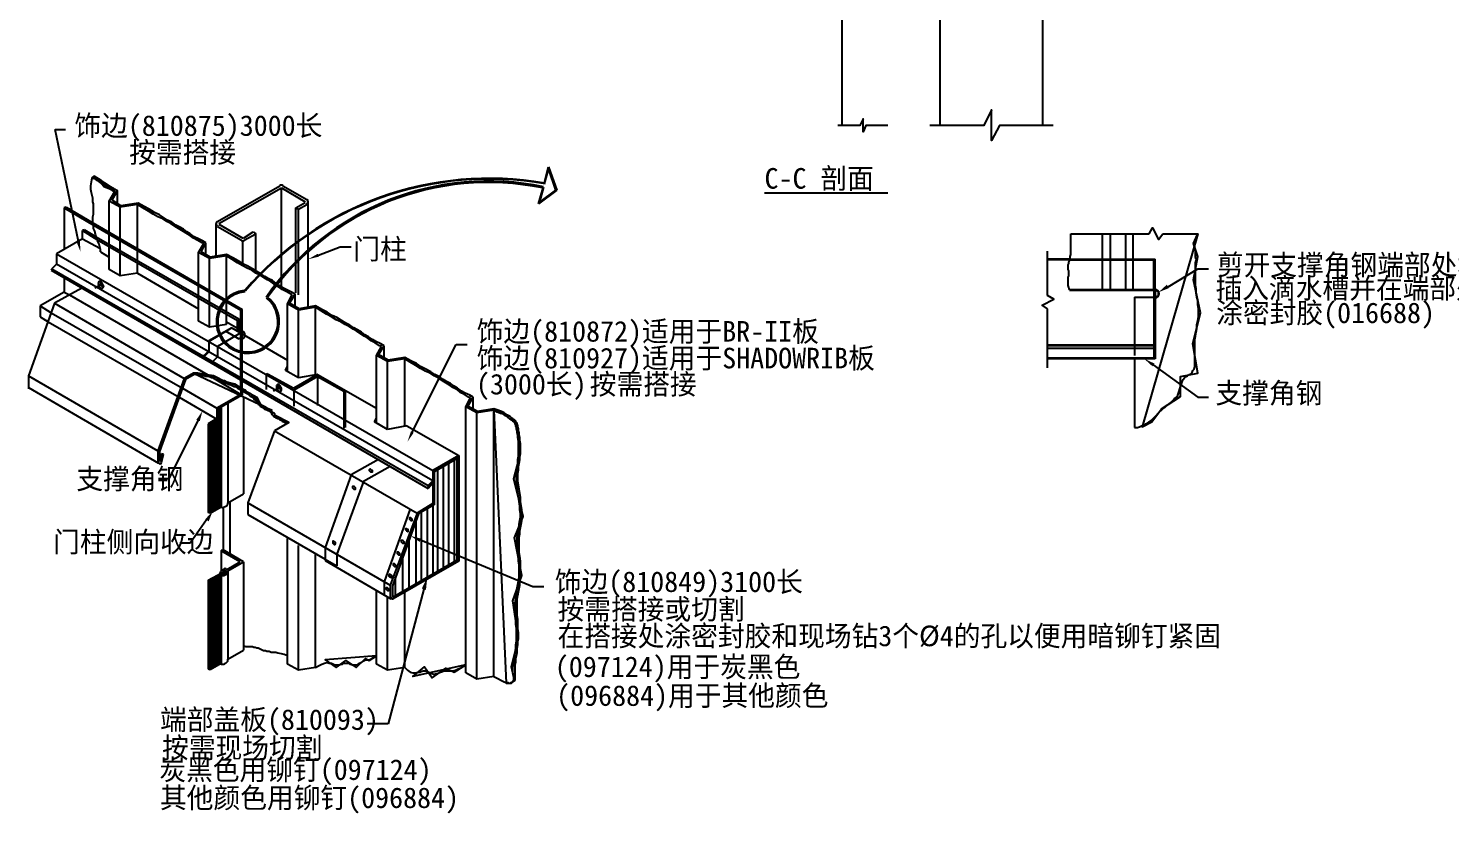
# Model space of a CAD drawing. Header units: metres. Extents: x -20.6 to 26.5, y -16.4 to 17.7.
# Drawn here: x -14.95 to 5.8, y -16.41 to -4.96 of the extents above; entities that cross this region are included whole.
import ezdxf

# ---------------------------------------------------------------- set-up
doc = ezdxf.new("R2010")
doc.units = ezdxf.units.M
for name, color, linetype in [('CALL', 1, 'Continuous'), ('CTRL', 5, 'Continuous'), ('DIMEN', 4, 'Continuous'), ('DIMS-PRIM', 4, 'Continuous'), ('HIDL', 3, 'Continuous'), ('OBJ', 7, 'Continuous'), ('OBJS', 7, 'Continuous')]:
    doc.layers.add(name, color=color, linetype=linetype)

msp = doc.modelspace()

# ---------------------------------------------------------------- linework, layer by layer
at = {"layer": 'CALL'}
for p, q in [((-7.42, -7.21), (-7.36, -6.98)), ((-7.42, -7.23), (-7.36, -7.02)), ((-7.36, -6.98), (-7.24, -7.32)), ((-7.36, -7.02), (-7.26, -7.32)), ((-7.51, -7.52), (-7.44, -7.29)), ((-7.24, -7.32), (-7.51, -7.52)), ((-7.49, -7.49), (-7.43, -7.28)), ((-7.26, -7.32), (-7.49, -7.49))]:
    msp.add_line(p, q, dxfattribs=at)
for centre, radius, start, end in [((-8.23, -11.85), 4.7, 80.09, 139.31), ((-8.23, -11.85), 4.69, 79.95, 139.37), ((-8.24, -11.14), 3.95, 78.21, 145.2), ((-8.24, -11.14), 3.93, 78.4, 145.03), ((-11.75, -9.24), 0.46, 96.32, 50.11), ((-11.75, -9.24), 0.44, 95.69, 51.58)]:
    msp.add_arc(centre, radius, start, end, dxfattribs=at)
at = {"layer": 'CTRL'}
for p, q in [((-13.87, -8.69), (-13.98, -8.75)), ((-11.27, -10.19), (-11.38, -10.25))]:
    msp.add_line(p, q, dxfattribs=at)
at = {"layer": 'DIMEN'}
for p, q in [((-3.08, 3.56), (-3.08, -6.38)), ((-9.18, -13.14), (-9.7, -15.1)), ((-9.7, -15.1), (-10.01, -15.1))]:
    msp.add_line(p, q, dxfattribs=at)
for points in [[(-1.65, -2.5), (-1.65, -6.38)], [(-0.15, -6.38), (-0.15, -2.5)], [(0, -6.38), (-0.78, -6.38), (-0.9, -6.6), (-0.9, -6.15), (-1.01, -6.38), (-1.8, -6.38)], [(-2.41, -6.38), (-2.73, -6.38), (-2.77, -6.47), (-2.77, -6.28), (-2.82, -6.38), (-3.14, -6.38)]]:
    msp.add_lwpolyline(points, dxfattribs=at)
msp.add_solid([(-9.21, -13.13), (-9.15, -13.15), (-9.13, -12.96)], dxfattribs=at)
at = {"layer": 'DIMS-PRIM'}
for p, q in [((-14.22, -8.07), (-14.56, -6.44)), ((-14.56, -6.44), (-14.41, -6.44)), ((-10.72, -8.27), (-10.4, -8.15)), ((-10.4, -8.15), (-10.24, -8.15)), ((1.68, -8.73), (2.11, -8.47)), ((2.11, -8.47), (2.27, -8.47)), ((-9.35, -10.85), (-8.71, -9.57)), ((-8.71, -9.57), (-8.55, -9.57)), ((1.46, -9.87), (2.11, -10.34)), ((2.11, -10.34), (2.27, -10.34)), ((-12.48, -10.68), (-12.9, -11.53)), ((-12.9, -11.53), (-13.05, -11.53)), ((-12.35, -12.13), (-12.59, -12.47)), ((-9.23, -12.42), (-7.59, -13.1)), ((-12.59, -12.47), (-12.74, -12.47)), ((-7.59, -13.1), (-7.43, -13.1))]:
    msp.add_line(p, q, dxfattribs=at)
for points in [[(-14.2, -8.06), (-14.25, -8.07), (-14.19, -8.22)], [(-10.71, -8.29), (-10.73, -8.25), (-10.87, -8.33)], [(1.69, -8.75), (1.66, -8.7), (1.54, -8.81)], [(1.45, -9.89), (1.48, -9.85), (1.33, -9.78)], [(-12.5, -10.67), (-12.45, -10.69), (-12.41, -10.54)], [(-9.33, -10.86), (-9.37, -10.84), (-9.42, -10.99)], [(-12.37, -12.12), (-12.32, -12.15), (-12.26, -12)], [(-9.24, -12.45), (-9.23, -12.4), (-9.38, -12.36)]]:
    msp.add_solid(points, dxfattribs=at)
at = {"layer": 'HIDL'}
for p, q in [((-14.01, -7.8), (-11.83, -9.06)), ((-14, -7.83), (-11.85, -9.07)), ((-13.96, -8), (-11.88, -9.2)), ((-13.95, -8.04), (-11.9, -9.22)), ((0.24, -8.33), (1.49, -8.33)), ((0.24, -8.34), (1.47, -8.34)), ((1.47, -8.77), (1.47, -8.34)), ((1.49, -8.77), (1.49, -8.33)), ((1.19, -8.88), (1.19, -9.73)), ((1.19, -8.88), (1.49, -8.88)), ((-14.62, -9.11), (-12.7, -10.21)), ((-11.85, -9.07), (-11.83, -9.06)), ((-11.85, -10.21), (-11.85, -9.07)), ((-11.83, -10.22), (-11.83, -9.06)), ((-14.66, -9.24), (-12.75, -10.34)), ((-11.9, -9.22), (-11.88, -9.2)), ((-11.9, -9.37), (-11.9, -9.22)), ((-11.88, -9.39), (-11.88, -9.2)), ((-11.85, -9.4), (-12.19, -9.6)), ((-12.07, -9.38), (-11.88, -9.49)), ((-12.19, -9.75), (-12.26, -9.82)), ((-12.19, -9.6), (-12.19, -9.75)), ((1.49, -9.63), (-0.08, -9.63)), ((-11.46, -10), (-11.48, -10.01)), ((-11.48, -10.01), (-11.48, -10.23)), ((-11.46, -10), (-11.08, -10.21)), ((-10.73, -10.01), (-11.08, -10.21)), ((-10.73, -10.04), (-11.08, -10.24)), ((-10.73, -10.04), (-10.73, -10.46)), ((-10.73, -10.04), (-10.35, -10.25)), ((-11.08, -10.24), (-11.08, -10.47)), ((-10.33, -10.24), (-10.35, -10.25)), ((-10.35, -10.25), (-10.35, -10.79)), ((-10.33, -10.24), (-10.33, -10.78)), ((-9.67, -11.35), (-10.06, -11.57)), ((-10.06, -11.57), (-10.45, -12.63)), ((-10.45, -12.63), (-10.45, -12.8)), ((-10.62, -12.7), (-10.45, -12.8))]:
    msp.add_line(p, q, dxfattribs=at)
msp.add_arc((-11.85, -9.43), 0.06, 240, 60, dxfattribs=at)
at = {"layer": 'OBJ'}
for p, q in [((-14.35, -8.85), (-12.24, -10.07)), ((-8.67, -11.19), (-8.67, -12.73)), ((-8.98, -11.4), (-8.98, -12.9)), ((-8.9, -11.35), (-8.9, -12.86)), ((-8.82, -11.31), (-8.82, -12.81)), ((-8.74, -11.26), (-8.74, -12.77)), ((-9.22, -12.02), (-9.22, -13.04)), ((-9.13, -11.97), (-9.13, -12.99)), ((-9.3, -12.15), (-9.3, -13.09)), ((-9.4, -12.42), (-9.4, -13.15)), ((-9.49, -12.67), (-9.49, -13.2)), ((-9.6, -12.96), (-9.6, -13.26))]:
    msp.add_line(p, q, dxfattribs=at)
at = {"layer": 'OBJS'}
for p, q in [((-14.02, -7.14), (-13.99, -7.12)), ((-12.19, -7.78), (-11.28, -7.26)), ((-11.24, -7.26), (-10.89, -7.46)), ((-13.77, -7.48), (-13.69, -7.34)), ((-13.73, -7.47), (-13.65, -7.33)), ((-13.65, -7.52), (-13.65, -7.33)), ((-12.17, -7.81), (-11.26, -7.29)), ((-11.26, -8.73), (-11.26, -7.29)), ((-11.26, -7.29), (-10.91, -7.49)), ((-14.4, -7.57), (-14.43, -7.58)), ((-14.43, -7.58), (-14.43, -8.18)), ((-14.43, -7.58), (-14, -7.83)), ((-14.4, -7.57), (-14.01, -7.8)), ((-13.77, -8.48), (-13.77, -7.48)), ((-13.61, -7.57), (-13.77, -7.48)), ((-13.6, -7.55), (-13.73, -7.47)), ((-13.36, -7.53), (-13.61, -7.57)), ((-13.61, -8.57), (-13.61, -7.57)), ((-13.35, -7.51), (-13.6, -7.55)), ((-13.36, -8.53), (-13.36, -7.53)), ((-11.05, -7.58), (-10.91, -7.5)), ((-11.05, -8.82), (-11.05, -7.58)), ((-11.05, -7.58), (-11.01, -7.6)), ((-11.01, -7.6), (-10.89, -7.53)), ((-11.01, -8.85), (-11.01, -7.6)), ((-10.87, -9.02), (-10.87, -7.49)), ((-12.21, -8.28), (-12.21, -7.81)), ((-12.19, -7.85), (-11.84, -8.05)), ((-12.17, -7.82), (-11.82, -8.02)), ((-14.16, -8.03), (-14.54, -8.25)), ((-14.13, -7.9), (-14.16, -7.91)), ((-14.16, -8.03), (-14.16, -7.91)), ((-14.16, -7.91), (-13.95, -8.04)), ((-14.16, -8.03), (-13.91, -8.17)), ((-14.13, -7.9), (-13.96, -8)), ((-12.43, -8.22), (-12.36, -8.09)), ((-12.36, -8.27), (-12.36, -8.09)), ((-11.82, -8.39), (-11.82, -8.06)), ((-11.81, -8.02), (-11.67, -7.93)), ((-11.8, -8.05), (-11.63, -7.96)), ((-11.67, -7.93), (-11.63, -7.96)), ((-11.63, -8.5), (-11.63, -7.96)), ((0.26, -7.96), (1.4, -7.96)), ((0.72, -8.77), (0.72, -7.96)), ((0.84, -8.77), (0.84, -7.96)), ((1.06, -8.77), (1.06, -7.96)), ((1.17, -8.77), (1.17, -7.96)), ((1.6, -7.96), (2.11, -7.96)), ((-14.54, -8.25), (-9.05, -11.41)), ((-14.54, -8.25), (-14.54, -8.4)), ((-13.9, -8.22), (-13.77, -8.3)), ((-12.47, -8.23), (-12.39, -8.1)), ((-12.47, -9.23), (-12.47, -8.23)), ((-12.31, -8.32), (-12.47, -8.23)), ((-12.3, -8.3), (-12.43, -8.22)), ((-12.06, -8.28), (-12.31, -8.32)), ((-12.06, -8.26), (-12.3, -8.3)), ((-12.06, -9.28), (-12.06, -8.28)), ((-0.08, -8.86), (-0.08, -8.21)), ((-14.61, -8.47), (-14.62, -8.49)), ((-14.62, -8.49), (-9.12, -11.67)), ((-14.54, -8.4), (-14.61, -8.47)), ((-14.61, -8.47), (-9.12, -11.63)), ((-9.05, -11.56), (-14.54, -8.4)), ((-13.61, -8.57), (-13.77, -8.48)), ((-12.31, -9.32), (-12.31, -8.32)), ((0.24, -8.33), (-0.08, -8.33)), ((0.24, -8.34), (-0.08, -8.34)), ((-14.43, -8.6), (-14.43, -8.81)), ((-13.36, -8.53), (-13.61, -8.57)), ((-13.36, -8.53), (-12.47, -9.05)), ((-14.43, -8.81), (-14.78, -9.01)), ((-14.17, -8.75), (-14.57, -8.97)), ((-14.43, -8.81), (-14.35, -8.85)), ((-11.17, -8.98), (-11.1, -8.85)), ((-11.14, -8.97), (-11.06, -8.84)), ((-11.06, -9.02), (-11.06, -8.84)), ((0.24, -8.77), (1.49, -8.77)), ((0.24, -8.78), (1.49, -8.78)), ((1.47, -8.78), (1.47, -9.78)), ((1.49, -8.78), (1.49, -9.78)), ((-14.57, -8.97), (-14.95, -10.03)), ((-14.78, -9.01), (-14.62, -9.11)), ((-14.78, -9.01), (-14.78, -9.17)), ((-14.57, -8.97), (-12.68, -10.07)), ((-11.17, -9.97), (-11.17, -8.98)), ((-11.01, -9.07), (-11.17, -8.98)), ((-11, -9.05), (-11.14, -8.97)), ((-10.76, -9.03), (-11.01, -9.07)), ((-11.01, -10.06), (-11.01, -9.07)), ((-10.76, -9.01), (-11, -9.05)), ((-10.76, -10.01), (-10.76, -9.03)), ((-0.08, -9.91), (-0.08, -9.05)), ((-14.78, -9.17), (-14.66, -9.24)), ((-12.31, -9.32), (-12.47, -9.23)), ((-11.98, -9.33), (-12.32, -9.53)), ((-11.98, -9.33), (-12.32, -9.52)), ((-12.06, -9.28), (-12.31, -9.32)), ((-12.06, -9.24), (-11.82, -9.38)), ((-11.98, -9.33), (-11.17, -9.8)), ((-12.32, -9.52), (-12.32, -9.67)), ((-12.32, -9.53), (-12.32, -9.68)), ((-12.32, -9.67), (-12.4, -9.74)), ((-12.4, -9.74), (-12.4, -9.77)), ((-12.32, -9.68), (-12.39, -9.75)), ((-12.39, -9.75), (-12.39, -9.78)), ((-9.87, -9.73), (-9.8, -9.6)), ((-9.87, -10.72), (-9.87, -9.73)), ((-9.71, -9.82), (-9.87, -9.73)), ((-9.84, -9.72), (-9.76, -9.59)), ((-9.7, -9.8), (-9.84, -9.72)), ((-9.76, -9.77), (-9.76, -9.59)), ((1.49, -9.58), (-0.08, -9.58)), ((1.49, -9.59), (-0.08, -9.59)), ((-11.2, -9.95), (-11.17, -9.89)), ((-11.01, -10.06), (-11.2, -9.95)), ((-9.46, -9.78), (-9.71, -9.82)), ((-9.71, -10.81), (-9.71, -9.82)), ((-9.46, -9.76), (-9.7, -9.8)), ((-9.46, -10.76), (-9.46, -9.78)), ((1.49, -9.77), (-0.08, -9.77)), ((1.49, -9.78), (-0.08, -9.78)), ((1.19, -9.78), (1.19, -10.78)), ((-14.95, -10.03), (-13.06, -11.12)), ((-14.95, -10.03), (-14.95, -10.22)), ((-12.68, -10.07), (-13.06, -11.12)), ((-12.66, -10.08), (-13.04, -11.13)), ((-12.54, -9.99), (-12.68, -10.07)), ((-12.53, -10.01), (-12.66, -10.08)), ((-12.24, -10.07), (-11.85, -10.3)), ((-10.73, -10.01), (-11.01, -10.06)), ((-10.73, -10.01), (-9.87, -10.5)), ((-14.95, -10.2), (-13.05, -11.3)), ((-12.75, -10.34), (-12.2, -10.66)), ((-12.7, -10.21), (-12.2, -10.5)), ((-11.85, -10.3), (-12.2, -10.5)), ((-11.83, -10.31), (-12.18, -10.51)), ((-11.85, -10.24), (-11.85, -10.3)), ((-11.83, -10.25), (-11.83, -10.31)), ((-11.81, -10.33), (-11.81, -11.75)), ((-8.57, -10.48), (-8.5, -10.35)), ((-8.54, -10.47), (-8.46, -10.34)), ((-8.46, -10.52), (-8.46, -10.34)), ((-12.2, -10.5), (-12.2, -10.66)), ((-12.18, -10.51), (-12.18, -10.64)), ((-12.16, -10.51), (-12.16, -10.65)), ((-12.15, -10.5), (-12.15, -10.66)), ((-12.14, -10.49), (-12.14, -11.94)), ((-12.04, -10.43), (-12.04, -11.88)), ((-8.57, -14.36), (-8.57, -10.48)), ((-8.41, -10.57), (-8.57, -10.48)), ((-8.4, -10.55), (-8.54, -10.47)), ((-8.16, -10.53), (-8.41, -10.57)), ((-8.41, -14.45), (-8.41, -10.57)), ((-8.16, -10.51), (-8.4, -10.55)), ((-8.16, -14.41), (-8.16, -10.53)), ((-12.18, -10.64), (-12.33, -10.73)), ((-12.33, -10.73), (-12.33, -12.02)), ((-12.33, -10.73), (-12.3, -10.74)), ((-12.15, -10.66), (-12.3, -10.74)), ((-12.3, -10.74), (-12.3, -12.03)), ((-12.29, -10.74), (-12.29, -12.02)), ((-12.28, -10.73), (-12.28, -12.02)), ((-12.26, -10.72), (-12.26, -12.01)), ((-12.25, -10.71), (-12.25, -12)), ((-12.24, -10.71), (-12.24, -11.99)), ((-12.23, -10.7), (-12.23, -11.99)), ((-12.21, -10.69), (-12.21, -11.98)), ((-12.18, -10.64), (-12.2, -10.66)), ((-12.2, -10.69), (-12.2, -11.97)), ((-12.19, -10.68), (-12.19, -11.97)), ((-12.18, -10.64), (-12.15, -10.66)), ((-12.18, -10.67), (-12.18, -11.96)), ((-12.16, -10.66), (-12.16, -11.95)), ((-12.15, -10.66), (-12.15, -11.94)), ((-11.15, -10.71), (-11.36, -10.83)), ((-9.9, -10.7), (-9.87, -10.64)), ((-9.71, -10.81), (-9.9, -10.7)), ((-9.43, -10.76), (-9.71, -10.81)), ((-9.43, -10.76), (-8.67, -11.19)), ((-11.36, -10.83), (-11.75, -11.88)), ((-11.36, -10.83), (-9.28, -12.03)), ((-13.06, -11.12), (-13.06, -11.28)), ((-13.04, -11.13), (-13.04, -11.28)), ((-13.03, -11.28), (-13.01, -11.16)), ((-13.01, -11.16), (-12.98, -11.17)), ((-13.01, -11.29), (-12.98, -11.17)), ((-8.67, -11.19), (-9.05, -11.41)), ((-8.67, -11.19), (-8.67, -11.22)), ((-9.84, -11.25), (-10.24, -11.47)), ((-9.05, -11.41), (-9.05, -12.95)), ((-8.67, -11.22), (-9.03, -11.43)), ((-8.7, -11.24), (-8.7, -12.74)), ((-10.24, -11.47), (-10.62, -12.53)), ((-9.05, -11.56), (-9.12, -11.63)), ((-9.03, -11.57), (-9.12, -11.67)), ((-9.03, -11.43), (-9.03, -11.91)), ((-12.04, -11.88), (-11.81, -11.75)), ((-9.12, -11.63), (-9.12, -11.67)), ((-8.67, -11.67), (-8.67, -11.86)), ((-12.3, -12.03), (-12.33, -12.02)), ((-12.3, -12.03), (-12.14, -11.94)), ((-12.11, -11.95), (-12.11, -12.56)), ((-12.01, -11.87), (-12.01, -12.62)), ((-11.75, -11.88), (-9.67, -13.08)), ((-11.75, -11.88), (-11.75, -12.05)), ((-9.38, -11.97), (-9.76, -13.03)), ((-9.28, -12.03), (-9.67, -13.08)), ((-9.05, -11.89), (-9.28, -12.03)), ((-9.03, -11.91), (-9.26, -12.04)), ((-11.75, -12.05), (-10.62, -12.7)), ((-9.26, -12.04), (-9.64, -13.09)), ((-11.17, -14.23), (-11.17, -12.4)), ((-12.14, -12.58), (-12.12, -12.56)), ((-11.86, -12.74), (-12.14, -12.58)), ((-12.14, -12.58), (-12.14, -12.87)), ((-11.81, -12.74), (-12.12, -12.56)), ((-11.01, -14.32), (-11.01, -12.5)), ((-10.76, -14.28), (-10.76, -12.62)), ((-10.62, -12.53), (-10.62, -12.72)), ((-12.05, -12.85), (-11.86, -12.74)), ((-12.04, -12.87), (-11.81, -12.74)), ((-11.81, -12.74), (-11.81, -14.03)), ((-10.62, -12.72), (-9.66, -13.28)), ((-8.67, -12.7), (-9.64, -13.26)), ((-8.67, -12.73), (-9.63, -13.28)), ((-12.33, -13.01), (-12.13, -12.9)), ((-12.33, -13.01), (-12.33, -14.3)), ((-12.3, -13.03), (-12.33, -13.01)), ((-12.31, -13.02), (-12.12, -12.91)), ((-12.3, -13.03), (-12.12, -12.92)), ((-12.3, -13.03), (-12.3, -14.31)), ((-12.29, -13.02), (-12.29, -14.31)), ((-12.28, -13.01), (-12.28, -14.3)), ((-12.27, -13.01), (-12.27, -14.29)), ((-12.26, -13), (-12.26, -14.29)), ((-12.24, -12.99), (-12.24, -14.28)), ((-12.23, -12.99), (-12.23, -14.27)), ((-12.22, -12.98), (-12.22, -14.27)), ((-12.21, -12.97), (-12.21, -14.26)), ((-12.19, -12.96), (-12.19, -14.25)), ((-12.18, -12.96), (-12.18, -14.24)), ((-12.17, -12.95), (-12.17, -14.24)), ((-12.16, -12.94), (-12.16, -14.23)), ((-12.14, -12.93), (-12.14, -14.22)), ((-12.04, -12.87), (-12.04, -14.16)), ((-9.76, -13.03), (-9.76, -13.22)), ((-9.87, -14.23), (-9.87, -13.15)), ((-9.71, -14.32), (-9.71, -13.25)), ((-9.67, -13.08), (-9.67, -13.25)), ((-9.64, -13.09), (-9.64, -13.26)), ((-9.46, -14.28), (-9.46, -13.18)), ((-12.04, -14.16), (-11.81, -14.03)), ((-12.33, -14.3), (-12.3, -14.31)), ((-12.3, -14.31), (-12.14, -14.22)), ((-11.01, -14.32), (-11.17, -14.23)), ((-10.76, -14.28), (-11.01, -14.32)), ((-9.71, -14.32), (-9.87, -14.23)), ((-9.46, -14.28), (-9.71, -14.32)), ((-8.41, -14.45), (-8.57, -14.36)), ((-8.16, -14.41), (-8.41, -14.45)), ((-7.89, -14.5), (-7.85, -14.47))]:
    msp.add_line(p, q, dxfattribs=at)
for points in [[(-13.9, -8.22), (-13.9, -8.19), (-13.91, -8.15), (-13.92, -8.11), (-13.94, -8.06), (-13.95, -8.02), (-13.97, -7.97), (-13.98, -7.92), (-14, -7.88), (-14, -7.83), (-14.01, -7.79), (-14.01, -7.75), (-14.01, -7.71), (-14, -7.67), (-14, -7.63), (-14, -7.6), (-14, -7.56), (-14, -7.52), (-14.01, -7.49), (-14.01, -7.44), (-14.02, -7.4), (-14.03, -7.36), (-14.04, -7.31), (-14.04, -7.26), (-14.03, -7.2), (-14.02, -7.14)], [(-14.02, -7.14), (-14.02, -7.14), (-13.99, -7.15), (-13.96, -7.17), (-13.94, -7.18), (-13.92, -7.2), (-13.9, -7.21), (-13.88, -7.23), (-13.87, -7.24), (-13.85, -7.25), (-13.84, -7.26), (-13.82, -7.27), (-13.8, -7.28), (-13.79, -7.29), (-13.77, -7.3), (-13.74, -7.31), (-13.72, -7.33), (-13.69, -7.34), (-13.93, -7.18), (-13.85, -7.27), (-13.77, -7.3), (-13.69, -7.34)], [(-13.65, -7.33), (-13.65, -7.33), (-13.67, -7.32), (-13.68, -7.31), (-13.7, -7.31), (-13.71, -7.3), (-13.73, -7.29), (-13.74, -7.29), (-13.75, -7.28), (-13.76, -7.27), (-13.77, -7.27), (-13.78, -7.27), (-13.79, -7.26), (-13.8, -7.26), (-13.81, -7.25), (-13.82, -7.25), (-13.83, -7.24), (-13.83, -7.23), (-13.84, -7.22), (-13.86, -7.21), (-13.87, -7.2), (-13.88, -7.19), (-13.9, -7.18), (-13.93, -7.16), (-13.96, -7.14), (-13.99, -7.12), (-13.69, -7.31), (-13.78, -7.27), (-13.83, -7.25), (-13.89, -7.18), (-13.99, -7.12)], [(-12.39, -8.1), (-12.42, -8.09), (-12.49, -8.05), (-12.54, -8.02), (-12.6, -7.98), (-12.65, -7.95), (-12.71, -7.91), (-12.76, -7.88), (-12.81, -7.85), (-12.87, -7.81), (-12.93, -7.78), (-12.99, -7.74), (-13.06, -7.71), (-13.13, -7.67), (-13.2, -7.63), (-13.28, -7.58), (-13.36, -7.53)], [(-12.36, -8.09), (-12.41, -8.06), (-12.47, -8.03), (-12.53, -8), (-12.59, -7.96), (-12.64, -7.93), (-12.69, -7.89), (-12.74, -7.86), (-12.8, -7.83), (-12.86, -7.79), (-12.92, -7.76), (-12.98, -7.72), (-13.04, -7.68), (-13.11, -7.65), (-13.19, -7.6), (-13.26, -7.56), (-13.35, -7.51)], [(1.4, -7.96), (1.45, -7.87), (1.54, -8.04), (1.6, -7.96)], [(0.24, -8.78), (0.23, -8.74), (0.22, -8.71), (0.22, -8.67), (0.22, -8.65), (0.22, -8.62), (0.22, -8.59), (0.23, -8.57), (0.23, -8.55), (0.23, -8.53), (0.23, -8.51), (0.23, -8.5), (0.22, -8.48), (0.22, -8.46), (0.22, -8.45), (0.22, -8.43), (0.22, -8.41), (0.23, -8.39), (0.23, -8.37), (0.24, -8.35), (0.24, -8.33), (0.25, -8.31), (0.25, -8.29), (0.26, -8.26), (0.26, -8.24), (0.26, -8.21), (0.26, -8.18), (0.26, -8.15), (0.26, -8.12), (0.26, -8.08), (0.26, -8.04), (0.26, -8), (0.26, -7.96)], [(1.19, -10.78), (1.19, -10.78), (1.23, -10.78), (1.26, -10.77), (1.29, -10.76), (1.33, -10.75), (1.35, -10.73), (1.38, -10.72), (1.4, -10.7), (1.43, -10.68), (1.45, -10.66), (1.47, -10.64), (1.49, -10.62), (1.51, -10.6), (1.53, -10.58), (1.55, -10.56), (1.58, -10.53), (1.6, -10.51), (1.63, -10.49), (1.66, -10.46), (1.69, -10.44), (1.72, -10.42), (1.75, -10.39), (1.77, -10.36), (1.8, -10.34), (1.82, -10.31), (1.83, -10.28), (1.84, -10.25), (1.85, -10.22), (1.86, -10.19), (1.87, -10.16), (1.88, -10.13), (1.89, -10.1), (1.9, -10.08), (1.92, -10.06), (1.94, -10.04), (1.96, -10.03), (1.99, -10.01), (2.01, -10), (2.03, -9.98), (2.04, -9.95), (2.06, -9.93), (2.07, -9.89), (2.07, -9.86), (2.07, -9.81), (2.07, -9.77), (2.07, -9.72), (2.07, -9.67), (2.07, -9.61), (2.07, -9.56), (2.07, -9.5), (2.08, -9.45), (2.09, -9.39), (2.1, -9.34), (2.1, -9.28), (2.11, -9.22), (2.12, -9.17), (2.12, -9.11), (2.12, -9.05), (2.11, -8.99), (2.11, -8.93), (2.1, -8.88), (2.09, -8.82), (2.09, -8.76), (2.08, -8.71), (2.08, -8.66), (2.08, -8.61), (2.08, -8.56), (2.08, -8.51), (2.08, -8.47), (2.08, -8.42), (2.08, -8.38), (2.09, -8.34), (2.08, -8.3), (2.08, -8.26), (2.08, -8.22), (2.07, -8.18), (2.07, -8.14), (2.07, -8.1), (2.08, -8.06), (2.09, -8.01), (2.11, -7.96), (1.3, -10.77), (1.44, -10.7), (1.58, -10.51), (1.86, -10.33), (1.86, -10.04), (2.11, -9.99), (2.04, -9.56), (2.15, -9.11), (2.05, -8.63), (2.11, -8.29), (2.05, -8.1), (2.11, -7.96)], [(-11.06, -8.84), (-11.11, -8.81), (-11.17, -8.78), (-11.23, -8.75), (-11.29, -8.71), (-11.34, -8.68), (-11.39, -8.64), (-11.45, -8.61), (-11.5, -8.58), (-11.56, -8.54), (-11.62, -8.51), (-11.68, -8.47), (-11.75, -8.43), (-11.81, -8.4), (-11.89, -8.35), (-11.97, -8.31), (-12.06, -8.26)], [(-11.1, -8.85), (-11.12, -8.84), (-11.19, -8.8), (-11.25, -8.77), (-11.3, -8.73), (-11.35, -8.7), (-11.41, -8.66), (-11.46, -8.63), (-11.51, -8.6), (-11.57, -8.56), (-11.63, -8.53), (-11.69, -8.49), (-11.76, -8.46), (-11.83, -8.42), (-11.9, -8.38), (-11.98, -8.33), (-12.06, -8.28)], [(-0.08, -9.05), (-0.16, -9), (0.01, -8.91), (-0.08, -8.86)], [(-9.76, -9.59), (-9.81, -9.56), (-9.88, -9.53), (-9.93, -9.5), (-9.99, -9.46), (-10.04, -9.43), (-10.09, -9.39), (-10.15, -9.36), (-10.2, -9.33), (-10.26, -9.29), (-10.32, -9.26), (-10.38, -9.22), (-10.45, -9.18), (-10.52, -9.15), (-10.59, -9.1), (-10.67, -9.06), (-10.76, -9.01)], [(-9.8, -9.6), (-9.83, -9.59), (-9.89, -9.55), (-9.95, -9.52), (-10, -9.48), (-10.05, -9.45), (-10.11, -9.41), (-10.16, -9.38), (-10.21, -9.35), (-10.27, -9.31), (-10.33, -9.28), (-10.39, -9.24), (-10.46, -9.21), (-10.53, -9.17), (-10.6, -9.13), (-10.68, -9.08), (-10.76, -9.03)], [(-8.46, -10.34), (-8.51, -10.31), (-8.58, -10.28), (-8.63, -10.25), (-8.69, -10.21), (-8.74, -10.18), (-8.79, -10.14), (-8.85, -10.11), (-8.9, -10.08), (-8.96, -10.04), (-9.02, -10.01), (-9.08, -9.97), (-9.15, -9.93), (-9.22, -9.9), (-9.29, -9.85), (-9.37, -9.81), (-9.46, -9.76)], [(-8.5, -10.35), (-8.53, -10.34), (-8.59, -10.3), (-8.65, -10.27), (-8.7, -10.23), (-8.76, -10.2), (-8.81, -10.16), (-8.86, -10.13), (-8.91, -10.1), (-8.97, -10.06), (-9.03, -10.03), (-9.09, -9.99), (-9.16, -9.96), (-9.23, -9.92), (-9.3, -9.88), (-9.38, -9.83), (-9.46, -9.78)], [(-11.36, -10.58), (-11.36, -10.58), (-11.38, -10.57), (-11.4, -10.55), (-11.42, -10.53), (-11.44, -10.52), (-11.46, -10.51), (-11.48, -10.49), (-11.5, -10.48), (-11.52, -10.47), (-11.54, -10.46), (-11.56, -10.44), (-11.57, -10.43), (-11.58, -10.41), (-11.59, -10.4), (-11.6, -10.39), (-11.62, -10.37), (-11.63, -10.36), (-11.64, -10.34), (-11.66, -10.33), (-11.68, -10.32), (-11.69, -10.31), (-11.71, -10.29), (-11.73, -10.28), (-11.75, -10.27), (-11.77, -10.26), (-11.79, -10.24), (-11.81, -10.23), (-11.83, -10.22), (-11.85, -10.21), (-11.87, -10.19), (-11.9, -10.18), (-11.92, -10.17), (-11.94, -10.16), (-11.96, -10.15), (-11.98, -10.15), (-12, -10.14), (-12.02, -10.13), (-12.04, -10.13), (-12.06, -10.12), (-12.07, -10.11), (-12.09, -10.1), (-12.11, -10.1), (-12.13, -10.09), (-12.15, -10.08), (-12.17, -10.07), (-12.19, -10.06), (-12.21, -10.05), (-12.23, -10.05), (-12.25, -10.04), (-12.27, -10.03), (-12.3, -10.03), (-12.32, -10.02), (-12.35, -10.01), (-12.39, -10.01), (-12.43, -10), (-12.48, -9.99), (-12.54, -9.99), (-11.4, -10.53), (-11.55, -10.48), (-11.61, -10.35), (-11.77, -10.26), (-11.94, -10.15), (-12.09, -10.11), (-12.25, -10.03), (-12.37, -10.01), (-12.54, -9.99)], [(-11.39, -10.6), (-11.4, -10.58), (-11.41, -10.57), (-11.43, -10.55), (-11.45, -10.54), (-11.47, -10.53), (-11.5, -10.52), (-11.52, -10.5), (-11.54, -10.49), (-11.56, -10.48), (-11.57, -10.46), (-11.59, -10.45), (-11.6, -10.43), (-11.61, -10.42), (-11.62, -10.4), (-11.63, -10.39), (-11.65, -10.38), (-11.66, -10.36), (-11.67, -10.35), (-11.69, -10.34), (-11.71, -10.33), (-11.73, -10.31), (-11.74, -10.3), (-11.76, -10.29), (-11.78, -10.28), (-11.81, -10.26), (-11.83, -10.25), (-11.85, -10.24), (-11.87, -10.23), (-11.89, -10.22), (-11.91, -10.2), (-11.93, -10.19), (-11.95, -10.19), (-11.97, -10.18), (-11.99, -10.17), (-12, -10.16), (-12.02, -10.16), (-12.04, -10.15), (-12.06, -10.14), (-12.08, -10.14), (-12.1, -10.13), (-12.12, -10.12), (-12.14, -10.11), (-12.16, -10.1), (-12.18, -10.09), (-12.2, -10.08), (-12.22, -10.08), (-12.24, -10.07), (-12.26, -10.06), (-12.28, -10.06), (-12.3, -10.05), (-12.33, -10.04), (-12.36, -10.04), (-12.39, -10.03), (-12.44, -10.03), (-12.48, -10.02), (-12.53, -10.01)], [(-11.36, -10.58), (-11.36, -10.58), (-11.36, -10.59), (-11.35, -10.6), (-11.34, -10.61), (-11.33, -10.62), (-11.31, -10.62), (-11.3, -10.63), (-11.29, -10.64), (-11.28, -10.64), (-11.27, -10.65), (-11.26, -10.65), (-11.25, -10.66), (-11.23, -10.67), (-11.22, -10.68), (-11.2, -10.69), (-11.18, -10.7), (-11.15, -10.71), (-11.34, -10.61), (-11.28, -10.64), (-11.22, -10.68), (-11.15, -10.71)], [(-7.85, -14.47), (-7.85, -14.46), (-7.85, -14.45), (-7.85, -14.43), (-7.85, -14.41), (-7.85, -14.39), (-7.85, -14.36), (-7.85, -14.34), (-7.85, -14.31), (-7.85, -14.27), (-7.85, -14.24), (-7.84, -14.2), (-7.84, -14.15), (-7.83, -14.11), (-7.82, -14.06), (-7.82, -14.01), (-7.81, -13.95), (-7.81, -13.89), (-7.8, -13.83), (-7.8, -13.77), (-7.81, -13.71), (-7.81, -13.65), (-7.81, -13.58), (-7.82, -13.52), (-7.82, -13.46), (-7.82, -13.4), (-7.82, -13.34), (-7.82, -13.29), (-7.81, -13.23), (-7.8, -13.18), (-7.79, -13.13), (-7.78, -13.08), (-7.78, -13.02), (-7.77, -12.97), (-7.77, -12.91), (-7.77, -12.85), (-7.77, -12.79), (-7.77, -12.73), (-7.78, -12.66), (-7.79, -12.6), (-7.79, -12.54), (-7.79, -12.48), (-7.79, -12.43), (-7.79, -12.38), (-7.78, -12.33), (-7.78, -12.29), (-7.77, -12.24), (-7.76, -12.19), (-7.75, -12.14), (-7.75, -12.09), (-7.75, -12.04), (-7.75, -11.98), (-7.76, -11.92), (-7.77, -11.86), (-7.77, -11.8), (-7.78, -11.74), (-7.79, -11.68), (-7.8, -11.62), (-7.81, -11.56), (-7.81, -11.5), (-7.81, -11.45), (-7.8, -11.4), (-7.8, -11.35), (-7.79, -11.3), (-7.78, -11.25), (-7.78, -11.21), (-7.77, -11.16), (-7.77, -11.11), (-7.77, -11.06), (-7.77, -11.02), (-7.78, -10.97), (-7.78, -10.93), (-7.79, -10.89), (-7.79, -10.86), (-7.8, -10.83), (-7.8, -10.8), (-7.81, -10.77), (-7.81, -10.75), (-7.82, -10.74), (-7.82, -10.72), (-7.83, -10.71), (-7.84, -10.7), (-7.84, -10.69), (-7.85, -10.68), (-7.86, -10.67), (-7.87, -10.67), (-7.88, -10.66), (-7.88, -10.65), (-7.89, -10.65), (-7.9, -10.64), (-7.91, -10.63), (-7.92, -10.62), (-7.94, -10.61), (-7.96, -10.6), (-7.98, -10.59), (-8.01, -10.57), (-8.05, -10.55), (-8.1, -10.53), (-8.16, -10.51)], [(-8.16, -14.41), (-8.16, -14.41), (-8.1, -14.44), (-8.05, -14.47), (-8.01, -14.49), (-7.98, -14.5), (-7.95, -14.5), (-7.94, -14.51), (-7.92, -14.51), (-7.91, -14.5), (-7.9, -14.5), (-7.89, -14.5), (-7.89, -14.49), (-7.88, -14.49), (-7.88, -14.48), (-7.87, -14.47), (-7.87, -14.46), (-7.87, -14.45), (-7.87, -14.43), (-7.87, -14.41), (-7.87, -14.39), (-7.88, -14.36), (-7.88, -14.34), (-7.88, -14.3), (-7.88, -14.27), (-7.87, -14.23), (-7.87, -14.19), (-7.86, -14.15), (-7.86, -14.1), (-7.85, -14.06), (-7.84, -14), (-7.84, -13.95), (-7.83, -13.89), (-7.83, -13.83), (-7.83, -13.77), (-7.83, -13.71), (-7.84, -13.65), (-7.84, -13.59), (-7.84, -13.52), (-7.85, -13.46), (-7.85, -13.4), (-7.85, -13.34), (-7.84, -13.28), (-7.84, -13.23), (-7.83, -13.18), (-7.82, -13.12), (-7.81, -13.07), (-7.8, -13.02), (-7.79, -12.96), (-7.79, -12.91), (-7.79, -12.85), (-7.79, -12.79), (-7.8, -12.73), (-7.8, -12.67), (-7.81, -12.6), (-7.82, -12.54), (-7.82, -12.49), (-7.82, -12.43), (-7.82, -12.38), (-7.81, -12.33), (-7.8, -12.28), (-7.79, -12.23), (-7.79, -12.19), (-7.78, -12.14), (-7.77, -12.09), (-7.77, -12.04), (-7.78, -11.98), (-7.78, -11.93), (-7.79, -11.86), (-7.8, -11.8), (-7.81, -11.74), (-7.82, -11.68), (-7.83, -11.62), (-7.83, -11.56), (-7.83, -11.5), (-7.83, -11.45), (-7.83, -11.4), (-7.82, -11.35), (-7.81, -11.3), (-7.81, -11.25), (-7.8, -11.2), (-7.8, -11.16), (-7.8, -11.11), (-7.8, -11.06), (-7.8, -11.02), (-7.8, -10.98), (-7.81, -10.93), (-7.81, -10.9), (-7.82, -10.86), (-7.82, -10.83), (-7.83, -10.8), (-7.83, -10.78), (-7.84, -10.76), (-7.84, -10.75), (-7.85, -10.73), (-7.85, -10.72), (-7.86, -10.71), (-7.86, -10.7), (-7.87, -10.7), (-7.88, -10.69), (-7.88, -10.68), (-7.89, -10.68), (-7.9, -10.67), (-7.91, -10.67), (-7.92, -10.66), (-7.93, -10.65), (-7.94, -10.64), (-7.95, -10.63), (-7.97, -10.62), (-7.99, -10.61), (-8.02, -10.59), (-8.06, -10.58), (-8.11, -10.56), (-8.16, -10.53), (-7.98, -14.51), (-7.9, -14.51), (-7.86, -14.47), (-7.9, -14.27), (-7.8, -13.86), (-7.88, -13.31), (-7.75, -12.94), (-7.86, -12.39), (-7.73, -12.08), (-7.87, -11.53), (-7.77, -11.16), (-7.82, -10.78), (-7.86, -10.7), (-7.92, -10.66), (-7.99, -10.6), (-8.16, -10.53)], [(-11.39, -10.6), (-11.39, -10.6), (-11.38, -10.61), (-11.37, -10.61), (-11.36, -10.62), (-11.35, -10.63), (-11.34, -10.64), (-11.33, -10.64), (-11.31, -10.65), (-11.3, -10.65), (-11.29, -10.66), (-11.28, -10.67), (-11.27, -10.67), (-11.25, -10.68), (-11.24, -10.69), (-11.22, -10.7), (-11.2, -10.71), (-11.18, -10.72), (-11.37, -10.62), (-11.3, -10.65), (-11.25, -10.69), (-11.18, -10.72)], [(-11.17, -14.11), (-11.22, -14.09), (-11.26, -14.08), (-11.31, -14.07), (-11.34, -14.06), (-11.38, -14.06), (-11.41, -14.06), (-11.44, -14.05), (-11.47, -14.05), (-11.49, -14.04), (-11.52, -14.04), (-11.54, -14.03), (-11.56, -14.02), (-11.58, -14.01), (-11.6, -14), (-11.62, -14), (-11.64, -13.99), (-11.66, -13.99), (-11.68, -13.98), (-11.7, -13.98), (-11.72, -13.98), (-11.74, -13.98), (-11.76, -13.98), (-11.78, -13.98), (-11.8, -13.97), (-11.81, -13.97)], [(-10.76, -14.28), (-10.76, -14.28), (-10.71, -14.25), (-10.67, -14.23), (-10.63, -14.22), (-10.59, -14.21), (-10.56, -14.22), (-10.53, -14.22), (-10.5, -14.23), (-10.48, -14.24), (-10.45, -14.24), (-10.43, -14.24), (-10.41, -14.24), (-10.39, -14.23), (-10.37, -14.23), (-10.35, -14.22), (-10.34, -14.22), (-10.32, -14.22), (-10.3, -14.22), (-10.28, -14.22), (-10.26, -14.23), (-10.24, -14.23), (-10.23, -14.24), (-10.21, -14.24), (-10.19, -14.24), (-10.17, -14.24), (-10.15, -14.24), (-10.14, -14.23), (-10.12, -14.22), (-10.1, -14.21), (-10.08, -14.2), (-10.07, -14.19), (-10.05, -14.18), (-10.04, -14.18), (-10.03, -14.17), (-10.01, -14.17), (-10, -14.17), (-9.98, -14.17), (-9.96, -14.16), (-9.94, -14.15), (-9.91, -14.13), (-9.87, -14.11), (-10.62, -14.17), (-10.46, -14.28), (-10.32, -14.18), (-10.17, -14.28), (-10.03, -14.15), (-9.98, -14.18), (-9.87, -14.11)], [(-9.46, -14.28), (-9.46, -14.28), (-9.42, -14.32), (-9.38, -14.35), (-9.34, -14.36), (-9.3, -14.36), (-9.27, -14.35), (-9.24, -14.35), (-9.22, -14.34), (-9.19, -14.33), (-9.17, -14.33), (-9.15, -14.33), (-9.13, -14.34), (-9.11, -14.35), (-9.1, -14.36), (-9.08, -14.37), (-9.06, -14.37), (-9.04, -14.38), (-9.02, -14.38), (-9, -14.37), (-8.98, -14.37), (-8.96, -14.36), (-8.94, -14.35), (-8.91, -14.34), (-8.89, -14.33), (-8.87, -14.33), (-8.84, -14.33), (-8.82, -14.33), (-8.79, -14.33), (-8.76, -14.33), (-8.72, -14.32), (-8.68, -14.3), (-8.63, -14.28), (-8.57, -14.24), (-9.34, -14.41), (-9.17, -14.27), (-9.06, -14.43), (-8.86, -14.29), (-8.74, -14.35), (-8.57, -14.24)]]:
    msp.add_lwpolyline(points, dxfattribs=at)
for points in [[(-13.92, -8.72, 0.06), (-13.91, -8.74, 0.07), (-13.89, -8.75, 0.11), (-13.88, -8.75, 0.16), (-13.87, -8.75, 0.16), (-13.86, -8.74, 0.11), (-13.85, -8.72, 0.07), (-13.86, -8.71, 0.06), (-13.87, -8.69, 0.06), (-13.88, -8.67, 0.07), (-13.89, -8.66, 0.11), (-13.91, -8.65, 0.16), (-13.92, -8.66, 0.16), (-13.93, -8.67, 0.11), (-13.93, -8.68, 0.07), (-13.93, -8.7, 0.06)], [(-11.32, -10.22, 0.06), (-11.31, -10.24, 0.07), (-11.29, -10.25, 0.11), (-11.28, -10.25, 0.16), (-11.27, -10.25, 0.16), (-11.26, -10.24, 0.11), (-11.26, -10.22, 0.07), (-11.26, -10.21, 0.06), (-11.27, -10.19, 0.06), (-11.28, -10.17, 0.07), (-11.29, -10.16, 0.11), (-11.31, -10.15, 0.16), (-11.32, -10.16, 0.16), (-11.33, -10.17, 0.11), (-11.33, -10.18, 0.07), (-11.33, -10.2, 0.06)], [(-9.96, -11.43, 0.06), (-9.95, -11.43, 0.07), (-9.94, -11.43, 0.11), (-9.94, -11.43, 0.16), (-9.93, -11.43, 0.16), (-9.93, -11.42, 0.11), (-9.93, -11.41, 0.07), (-9.94, -11.41, 0.06), (-9.95, -11.4, 0.06), (-9.96, -11.39, 0.07), (-9.97, -11.39, 0.11), (-9.97, -11.4, 0.16), (-9.98, -11.4, 0.16), (-9.98, -11.4, 0.11), (-9.98, -11.41, 0.07), (-9.97, -11.42, 0.06)], [(-10.21, -11.67, 0.06), (-10.2, -11.68, 0.07), (-10.19, -11.68, 0.11), (-10.19, -11.68, 0.16), (-10.18, -11.68, 0.16), (-10.18, -11.68, 0.11), (-10.18, -11.67, 0.07), (-10.18, -11.66, 0.06), (-10.19, -11.65, 0.06), (-10.2, -11.64, 0.07), (-10.21, -11.64, 0.11), (-10.21, -11.64, 0.16), (-10.22, -11.64, 0.16), (-10.22, -11.65, 0.11), (-10.22, -11.66, 0.07), (-10.22, -11.66, 0.06)], [(-9.38, -12.13, 0.06), (-9.37, -12.14, 0.07), (-9.36, -12.14, 0.11), (-9.35, -12.14, 0.16), (-9.35, -12.14, 0.16), (-9.35, -12.14, 0.11), (-9.35, -12.13, 0.07), (-9.35, -12.12, 0.06), (-9.36, -12.11, 0.06), (-9.37, -12.1, 0.07), (-9.37, -12.1, 0.11), (-9.38, -12.1, 0.16), (-9.39, -12.1, 0.16), (-9.39, -12.11, 0.11), (-9.39, -12.12, 0.07), (-9.39, -12.12, 0.06)], [(-10.5, -12.48, 0.06), (-10.49, -12.48, 0.07), (-10.49, -12.49, 0.11), (-10.48, -12.49, 0.16), (-10.47, -12.48, 0.16), (-10.47, -12.48, 0.11), (-10.47, -12.47, 0.07), (-10.47, -12.46, 0.06), (-10.48, -12.45, 0.06), (-10.49, -12.45, 0.07), (-10.5, -12.44, 0.11), (-10.51, -12.44, 0.16), (-10.51, -12.45, 0.16), (-10.51, -12.45, 0.11), (-10.51, -12.46, 0.07), (-10.51, -12.47, 0.06)], [(-9.5, -12.46, 0.06), (-9.49, -12.47, 0.07), (-9.48, -12.47, 0.11), (-9.47, -12.47, 0.16), (-9.47, -12.47, 0.16), (-9.47, -12.46, 0.11), (-9.47, -12.46, 0.07), (-9.47, -12.45, 0.06), (-9.48, -12.44, 0.06), (-9.49, -12.43, 0.07), (-9.49, -12.43, 0.11), (-9.5, -12.43, 0.16), (-9.51, -12.43, 0.16), (-9.51, -12.44, 0.11), (-9.51, -12.44, 0.07), (-9.51, -12.45, 0.06)], [(-9.44, -12.29, 0.06), (-9.43, -12.29, 0.07), (-9.42, -12.3, 0.11), (-9.41, -12.3, 0.16), (-9.41, -12.3, 0.16), (-9.41, -12.29, 0.11), (-9.41, -12.28, 0.07), (-9.41, -12.27, 0.06), (-9.42, -12.27, 0.06), (-9.43, -12.26, 0.07), (-9.43, -12.26, 0.11), (-9.44, -12.26, 0.16), (-9.45, -12.26, 0.16), (-9.45, -12.26, 0.11), (-9.45, -12.27, 0.07), (-9.44, -12.28, 0.06)], [(-9.56, -12.63, 0.06), (-9.55, -12.64, 0.07), (-9.54, -12.64, 0.11), (-9.53, -12.64, 0.16), (-9.53, -12.64, 0.16), (-9.53, -12.63, 0.11), (-9.53, -12.62, 0.07), (-9.53, -12.62, 0.06), (-9.54, -12.61, 0.06), (-9.55, -12.6, 0.07), (-9.55, -12.6, 0.11), (-9.56, -12.6, 0.16), (-9.57, -12.6, 0.16), (-9.57, -12.6, 0.11), (-9.57, -12.61, 0.07), (-9.57, -12.62, 0.06)], [(-9.62, -12.8, 0.06), (-9.61, -12.81, 0.07), (-9.61, -12.81, 0.11), (-9.6, -12.81, 0.16), (-9.59, -12.81, 0.16), (-9.59, -12.8, 0.11), (-9.59, -12.8, 0.07), (-9.59, -12.79, 0.06), (-9.6, -12.78, 0.06), (-9.61, -12.77, 0.07), (-9.62, -12.77, 0.11), (-9.63, -12.77, 0.16), (-9.63, -12.77, 0.16), (-9.63, -12.78, 0.11), (-9.63, -12.79, 0.07), (-9.63, -12.79, 0.06)], [(-9.68, -12.96, 0.06), (-9.67, -12.96, 0.07), (-9.66, -12.97, 0.11), (-9.65, -12.97, 0.16), (-9.65, -12.96, 0.16), (-9.65, -12.96, 0.11), (-9.65, -12.95, 0.07), (-9.65, -12.94, 0.06), (-9.66, -12.94, 0.06), (-9.67, -12.93, 0.07), (-9.67, -12.93, 0.11), (-9.68, -12.92, 0.16), (-9.69, -12.93, 0.16), (-9.69, -12.93, 0.11), (-9.69, -12.94, 0.07), (-9.69, -12.95, 0.06)], [(-9.72, -13.15, 0.06), (-9.71, -13.16, 0.07), (-9.71, -13.16, 0.11), (-9.7, -13.16, 0.16), (-9.69, -13.16, 0.16), (-9.69, -13.15, 0.11), (-9.69, -13.15, 0.07), (-9.69, -13.14, 0.06), (-9.7, -13.13, 0.06), (-9.71, -13.12, 0.07), (-9.72, -13.12, 0.11), (-9.72, -13.12, 0.16), (-9.73, -13.12, 0.16), (-9.73, -13.13, 0.11), (-9.73, -13.13, 0.07), (-9.73, -13.14, 0.06)]]:
    msp.add_lwpolyline(points, format="xyb", close=True, dxfattribs=at)
for points in [[(-13.9, -8.66, 0.07), (-13.9, -8.67, 0.07), (-13.9, -8.68, 0.06), (-13.89, -8.7, 0.06)], [(-13.89, -8.7, 0.06), (-13.88, -8.72, 0.07), (-13.87, -8.73, 0.07), (-13.86, -8.74, 0.16)], [(-11.3, -10.16, 0.07), (-11.31, -10.17, 0.07), (-11.3, -10.18, 0.06), (-11.3, -10.2, 0.06)], [(-11.3, -10.2, 0.06), (-11.28, -10.22, 0.07), (-11.27, -10.23, 0.07), (-11.26, -10.24, 0.16)], [(-12.14, -11.94, 0.03), (-12.14, -11.94, 0.11), (-12.12, -11.95, 0.08), (-12.09, -11.94, 0.07), (-12.07, -11.93, 0.07), (-12.05, -11.92, 0.08), (-12.04, -11.9, 0.11), (-12.04, -11.88, 0.03), (-12.04, -11.88, 0.13)], [(-12.05, -12.85, 0.03), (-12.06, -12.85, 0.11), (-12.08, -12.84, 0.08), (-12.1, -12.85, 0.07), (-12.12, -12.86, 0.07), (-12.14, -12.87, 0.08), (-12.15, -12.89, 0.11), (-12.16, -12.91, 0.03), (-12.16, -12.91, 0.13)], [(-12.14, -12.93, 0.03), (-12.14, -12.94, 0.11), (-12.12, -12.94, 0.08), (-12.1, -12.94, 0.07), (-12.08, -12.93, 0.07), (-12.06, -12.92, 0.08), (-12.04, -12.9, 0.11), (-12.04, -12.88, 0.03), (-12.04, -12.87, 0.13)], [(-12.12, -12.92, 0.07), (-12.1, -12.92, 0.07), (-12.09, -12.91, 0.07), (-12.07, -12.9, 0.08), (-12.07, -12.89, 0.11), (-12.06, -12.88, 0.13), (-12.07, -12.88, 0.13), (-12.07, -12.87, 0.11), (-12.08, -12.87, 0.08), (-12.09, -12.87, 0.07), (-12.11, -12.88, 0.07), (-12.12, -12.89, 0.07), (-12.13, -12.9, 0.11)], [(-12.12, -12.91, 0.04), (-12.11, -12.91, 0.07), (-12.09, -12.9, 0.07), (-12.08, -12.89, 0.08), (-12.08, -12.88, 0.04), (-12.08, -12.88, 0.04), (-12.08, -12.88, 0.08), (-12.09, -12.88, 0.07), (-12.1, -12.89, 0.07), (-12.11, -12.9, 0.04), (-12.12, -12.91)], [(-12.14, -14.22, 0.03), (-12.14, -14.23, 0.11), (-12.12, -14.23, 0.08), (-12.1, -14.23, 0.07), (-12.08, -14.22, 0.07), (-12.06, -14.21, 0.08), (-12.04, -14.19, 0.11), (-12.04, -14.17, 0.03), (-12.04, -14.16, 0.13)]]:
    msp.add_lwpolyline(points, format="xyb", dxfattribs=at)
for centre, radius, start, end in [((-11.26, -7.29), 0.04, 60, 120), ((-11.26, -7.29), 0, 60, 120), ((-10.91, -7.49), 0.04, 300, 60), ((-10.91, -7.49), 0, 300, 60), ((-12.17, -7.81), 0.04, 120, 240), ((-12.17, -7.81), 0, 120, 240), ((-11.82, -8.02), 0.04, 240, 300), ((-11.82, -8.02), 0, 240, 300), ((1.49, -8.83), 0.06, 270, 90), ((1.49, -8.83), 0.05, 270, 90), ((-13.03, -11.28), 0.03, 180, 330.42), ((-13.03, -11.28), 0, 180, 330.42), ((-9.64, -13.25), 0.03, 180, 330.42), ((-9.64, -13.25), 0, 180, 330.42)]:
    msp.add_arc(centre, radius, start, end, dxfattribs=at)

# ---------------------------------------------------------------- texts
at = {"layer": 'DIMEN'}
msp.add_text('%%UC-C 剖面 ', height=0.3, dxfattribs=at).set_placement((-4.21, -7.3))
at = {"layer": 'DIMS-PRIM'}
for s, p in [('饰边(810875)3000长', (-14.28, -6.53)), ('按需搭接', (-13.48, -6.92)), ('门柱', (-10.21, -8.33)), ('剪开支撑角钢端部处墙板', (2.39, -8.56)), ('插入滴水槽并在端部处', (2.37, -8.9)), ('涂密封胶(016688)', (2.38, -9.26)), ('饰边(810872)适用于BR-II板', (-8.41, -9.53)), ('饰边(810927)适用于SHADOWRIB板', (-8.41, -9.92)), ('(3000长)', (-8.42, -10.3)), ('按需搭接', (-6.76, -10.3)), ('支撑角钢', (2.37, -10.43)), ('支撑角钢', (-14.25, -11.68)), ('门柱侧向收边', (-14.59, -12.6)), ('饰边(810849)3100长', (-7.27, -13.18)), ('按需搭接或切割', (-7.23, -13.58)), ('在搭接处涂密封胶和现场钻3个%%C4的孔以便用暗铆钉紧固', (-7.23, -13.97)), ('(097124)用于炭黑色', (-7.27, -14.42)), ('(096884)用于其他颜色', (-7.25, -14.84)), ('端部盖板(810093)', (-13.03, -15.19)), ('按需现场切割', (-13, -15.6)), ('炭黑色用铆钉(097124)', (-13.04, -15.92)), ('其他颜色用铆钉(096884)', (-13.03, -16.33))]:
    msp.add_text(s, height=0.3, dxfattribs=at).set_placement(p)

doc.saveas('drawing.dxf')
